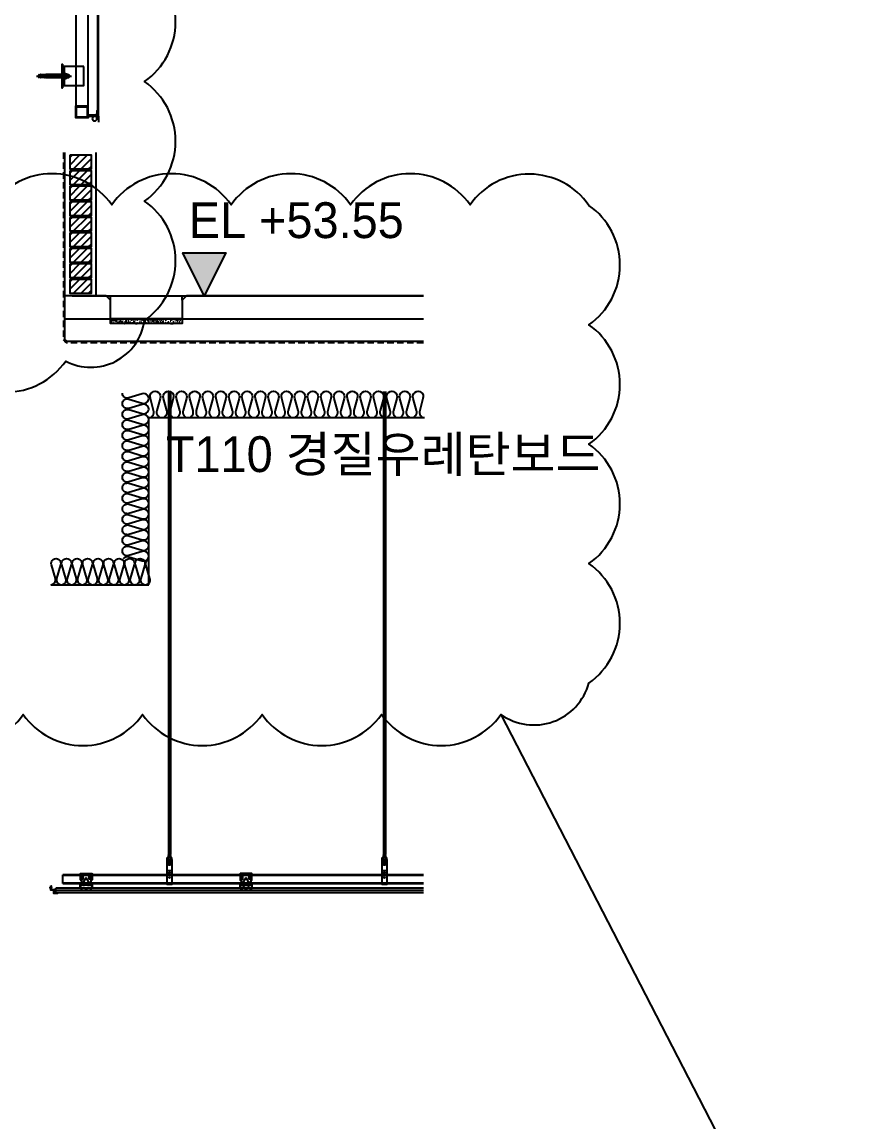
# Model space of a CAD drawing. Header units: millimetres. Extents: x -37526 to 92296, y -340 to 26760.
# Drawn here: x 19640 to 23106, y 13651 to 18257 of the extents above; entities that cross this region are included whole.
import ezdxf
from ezdxf.enums import TextEntityAlignment as Align

# ---------------------------------------------------------------- set-up
doc = ezdxf.new("R2010")
doc.units = ezdxf.units.MM
doc.header["$LTSCALE"] = 60
doc.linetypes.add('HID', pattern=[2.3, 1.5, -0.8])
for name, color, linetype, plot in [('#체크사항0208', 20, 'Continuous', False), ('NOPLOT', 191, 'Continuous', False), ('NOPLOT-DIM', 191, 'Continuous', False), ('NOPLOT-단열', 21, 'Continuous', False)]:
    doc.layers.add(name, color=color, linetype=linetype, plot=plot)
for name, color, linetype in [('A-ELE-8', 8, 'Continuous'), ('A-ETC-8', 8, 'Continuous'), ('A-ETC-9', 9, 'Continuous'), ('A-FIN', 6, 'Continuous'), ('A-FIN-8', 8, 'Continuous'), ('A-hat', 8, 'Continuous'), ('A-HAT-9', 9, 'Continuous'), ('A-HAT-WIREMESH', 9, 'g_mesh'), ('A-WALL', 3, 'Continuous'), ('A-WP', 1, 'HID'), ('A-무근', 4, 'Continuous'), ('FIN', 6, 'Continuous'), ('INSUL', 8, 'Continuous'), ('실링', 23, 'Continuous')]:
    doc.layers.add(name, color=color, linetype=linetype)
doc.styles.add('Gdim', font='Dotum.ttf')
doc.styles.add('Gtx', font='Dotum.ttf')
doc.linetypes.add('g_mesh', pattern='A,10,-0.8,["X",Gdim,S=0.6,R=0,X=-0.15,Y=-0.3],-0.8', length=11.6)

# ---------------------------------------------------------------- blocks, each defined once
blk = doc.blocks.new('A$Cae507117')
at = {"layer": 'A-ETC-8'}
for points in [[(-50, 0), (-50, -50), (0, -50), (0, 0)], [(-46.8, -3.2), (-46.8, -46.8), (-3.2, -46.8), (-3.2, -3.2)]]:
    blk.add_lwpolyline(points, close=True, dxfattribs=at)
blk = doc.blocks.new('너트 M12')
for p, q in [((-9, 0), (9, 0)), ((-9.5, -9), (-9.5, -0.5)), ((9, -9.5), (-9, -9.5)), ((0, -8.3), (0, -1.2)), ((9.5, -0.5), (9.5, -9))]:
    blk.add_line(p, q)
for centre, start, end in [((-9, -0.5), 90, 180), ((-9, -9), 180, 270), ((9, -0.5), 0, 90), ((9, -9), 270, 0)]:
    blk.add_arc(centre, 0.5, start, end)
at = {"extrusion": (0, 0, -1)}
for centre, major_axis, ratio, start_param, end_param in [((-4.8, -0.9), (-4.75, 0.31), 0.185359, -0.024388, 3.141593), ((4.8, -0.9), (4.75, 0.31), 0.185108, 3.141593, 6.30754), ((-4.8, -8.6), (4.75, 0.31), 0.187111, 0, 3.166211), ((4.8, -8.6), (-4.75, 0.31), 0.185991, 3.117121, 6.283185)]:
    blk.add_ellipse(centre, major_axis=major_axis, ratio=ratio, start_param=start_param, end_param=end_param, dxfattribs=at)
blk = doc.blocks.new('A$C17189e19')
at = {"layer": 'A-HAT-9'}
h = blk.add_hatch(dxfattribs=at)
h.set_pattern_fill('AR-SAND', color=256, scale=0.3)
h.set_pattern_definition([(37.5, (-113396.389, 321843.363), (-0.4800094, 14.6823971), [0, -11.5824, 0, -12.954, 0, -12.3825]), (7.5, (-113396.389, 321843.363), (13.4856985, 21.504753), [0, -6.2484, 0, -10.4394, 0, -4.0005]), (327.5, (-113405.761, 321843.363), (23.7297711, 0.04311554), [0, -3.81, 0, -13.716, 0, -17.907]), (317.5, (-113405.761, 321843.363), (22.9066936, 6.6878797), [0, -1.905, 0, -8.9916, 0, -10.287])])
h.paths.add_polyline_path([(0, -96), (300, -96), (300, -116), (0, -116)])
at = {"layer": 'A-FIN'}
for points in [[(-18, 0), (0, -18), (0, -116), (300, -116), (300, -18), (318, 0)], [(0, -96), (300, -96)]]:
    blk.add_lwpolyline(points, dxfattribs=at)
at = {"layer": 'NOPLOT'}
for p, q in [((0, -18), (0, 0)), ((300, -18), (300, 0))]:
    blk.add_line(p, q, dxfattribs=at)

msp = doc.modelspace()

# ---------------------------------------------------------------- hatches: boundary and pattern name
at = {"layer": 'A-hat', "lineweight": -3}
h = msp.add_hatch(dxfattribs=at)
h.set_pattern_fill('ANSI31', color=256, scale=7, style=0)
h.set_pattern_definition([(45, (-67438.366, 20020.123), (-15.715448, 15.715448), [])])
h.paths.add_polyline_path([(19930, 17698.5), (19840, 17698.5), (19840, 17641.5), (19930, 17641.5)])
h = msp.add_hatch(dxfattribs=at)
h.set_pattern_fill('ANSI31', color=256, scale=7, style=0)
h.set_pattern_definition([(45, (-67438.366, 19955.123), (-15.715448, 15.715448), [])])
h.paths.add_polyline_path([(19930, 17633.5), (19840, 17633.5), (19840, 17576.5), (19930, 17576.5)])
h = msp.add_hatch(dxfattribs=at)
h.set_pattern_fill('ANSI31', color=256, scale=7, style=0)
h.set_pattern_definition([(45, (-67438.366, 19890.123), (-15.715448, 15.715448), [])])
h.paths.add_polyline_path([(19930, 17568.5), (19840, 17568.5), (19840, 17511.5), (19930, 17511.5)])
h = msp.add_hatch(dxfattribs=at)
h.set_pattern_fill('ANSI31', color=256, scale=7, style=0)
h.set_pattern_definition([(45, (-67438.366, 19825.123), (-15.715448, 15.715448), [])])
h.paths.add_polyline_path([(19930, 17503.5), (19840, 17503.5), (19840, 17446.5), (19930, 17446.5)])
h = msp.add_hatch(dxfattribs=at)
h.set_pattern_fill('ANSI31', color=256, scale=7, style=0)
h.set_pattern_definition([(45, (-67438.366, 19760.123), (-15.715448, 15.715448), [])])
h.paths.add_polyline_path([(19930, 17438.5), (19840, 17438.5), (19840, 17381.5), (19930, 17381.5)])
h = msp.add_hatch(dxfattribs=at)
h.set_pattern_fill('ANSI31', color=256, scale=7, style=0)
h.set_pattern_definition([(45, (-67438.366, 19695.123), (-15.715448, 15.715448), [])])
h.paths.add_polyline_path([(19930, 17373.5), (19840, 17373.5), (19840, 17316.5), (19930, 17316.5)])
h = msp.add_hatch(dxfattribs=at)
h.set_pattern_fill('ANSI31', color=256, scale=7, style=0)
h.set_pattern_definition([(45, (-67438.366, 19630.123), (-15.715448, 15.715448), [])])
h.paths.add_polyline_path([(19930, 17308.5), (19840, 17308.5), (19840, 17251.5), (19930, 17251.5)])
h = msp.add_hatch(dxfattribs=at)
h.set_pattern_fill('ANSI31', color=256, scale=7, style=0)
h.set_pattern_definition([(45, (-67438.366, 19565.123), (-15.715448, 15.715448), [])])
h.paths.add_polyline_path([(19930, 17243.5), (19840, 17243.5), (19840, 17186.5), (19930, 17186.5)])
h = msp.add_hatch(dxfattribs=at)
h.set_pattern_fill('ANSI31', color=256, scale=7, style=0)
h.set_pattern_definition([(45, (-67438.366, 19500.123), (-15.715448, 15.715448), [])])
h.paths.add_polyline_path([(19930, 17178.5), (19840, 17178.5), (19840, 17121.5), (19930, 17121.5)])
at = {"layer": 'NOPLOT-DIM'}
msp.add_hatch(color=256, dxfattribs=at).paths.add_polyline_path([(20492.7, 17290), (20312.7, 17290), (20402.7, 17110)])

# ---------------------------------------------------------------- linework, layer by layer
at = {"layer": '#체크사항0208'}
for points in [[(16322.5, 16836.8, 0.520567), (16822.5, 16836.8, 0.520567), (17322.5, 16836.8, 0.520567), (17822.5, 16836.8, 0.520567), (18322.5, 16836.8, 0.520567), (18822.5, 16836.8, 0.520567), (19322.5, 16836.8, 0.520567), (19822.5, 16836.8, 0.520567), (20152.5, 17006.9, 0.520567), (20152.5, 17506.9, 0.520567), (20152.5, 18006.9, 0.520567), (20152.5, 18506.9, 0.520567), (19815.3, 18669.7, 0.520567), (19315.3, 18669.7, 0.520567), (18815.3, 18669.7, 0.520567), (18315.3, 18669.7, 0.520567), (17815.3, 18669.7, 0.520567), (17315.3, 18669.7, 0.520567), (16815.3, 18669.7, 0.520567), (16322.5, 18662.4, 0.520567), (16322.5, 18162.4, 0.520567), (16322.5, 17662.4, 0.520567), (16322.5, 17162.4, 0.520567)], [(19144.6, 15357, 0.520567), (19644.6, 15357, 0.520567), (20144.6, 15357, 0.520567), (20644.6, 15357, 0.520567), (21144.6, 15357, 0.520567), (21644.6, 15357, 0.520567), (22012.9, 15488.7, 0.520567), (22012.9, 15988.7, 0.520567), (22012.9, 16488.7, 0.520567), (22012.9, 16988.7, 0.520567), (22012.9, 17488.7, 0.520567), (21515.2, 17491.1, 0.520567), (21015.2, 17491.1, 0.520567), (20515.2, 17491.1, 0.520567), (20015.2, 17491.1, 0.520567), (19515.2, 17491.1, 0.520567), (19144.6, 17361.7, 0.520567), (19144.6, 16861.7, 0.520567), (19144.6, 16361.7, 0.520567), (19144.6, 15861.7, 0.520567)]]:
    msp.add_lwpolyline(points, format="xyb", close=True, dxfattribs=at)
msp.add_lwpolyline([(21644.6, 15357), (22652.6, 13402.1), (23537.3, 13402.1)], dxfattribs=at)
at = {"color": 1}
for p, q in [((19755.3, 14631.6, 0), (19762, 14632.9, 0)), ((19755.3, 14631.6, 0), (19762, 14632.9, 0)), ((19755.3, 14631.6, 0), (19762, 14630.3, 0)), ((19755.3, 14631.6, 0), (19762, 14630.3, 0)), ((19762, 14633.5, 0), (19762, 14629.7, 0)), ((19762, 14633.5, 0), (19762, 14629.7, 0))]:
    msp.add_line(p, q, dxfattribs=at)
at = {"color": 1, "const_width": 0.1, "elevation": 0}
for points in [[(19753.2, 14631.6), (19754.2, 14631.6)], [(19753.2, 14631.6), (19754.2, 14631.6)], [(19755.3, 14631.6), (19765.3, 14631.6)], [(19755.3, 14631.6), (19765.3, 14631.6)], [(19766.4, 14631.6), (19767.3, 14631.6)], [(19766.4, 14631.6), (19767.3, 14631.6)]]:
    msp.add_lwpolyline(points, dxfattribs=at)
at = {"color": 1}
for centre, radius, start, end in [((19762, 14631.6, 0), 1.87, 11.7931, 90), ((19762, 14631.6, 0), 1.87, 11.7931, 90), ((19762, 14631.6, 0), 1.87, 270, 348.2069), ((19762, 14631.6, 0), 1.87, 270, 348.2069), ((19763.9, 14631.6, 0), 0.384, 95.8966, 264.1034), ((19763.9, 14631.6, 0), 0.384, 95.8966, 264.1034)]:
    msp.add_arc(centre, radius, start, end, dxfattribs=at)
at = {"layer": 'A-ELE-8'}
msp.add_line((21320, 14619.5), (19781.1, 14619.5, 0), dxfattribs=at)
at = {"layer": 'A-ETC-8'}
for p, q in [((19865, 18973.9, 0), (19865, 17855, 0)), ((19915, 18973.9, 0), (19915, 17855, 0)), ((19700, 18030, 0), (19847.5, 18030, 0)), ((19710, 18025.5, 0), (19710, 18034.5, 0)), ((19711.5, 18036, 0), (19712, 18036, 0)), ((19712, 18024, 0), (19711.5, 18024, 0)), ((19712, 18036, 0), (19723, 18034.5, 0)), ((19723, 18025.5, 0), (19712, 18024, 0)), ((19717.4, 18033.5, 0), (19717.4, 18035.3, 0)), ((19717.4, 18024.8, 0), (19717.4, 18026.5, 0)), ((19717.9, 18032.7, 0), (19719.7, 18031.5, 0)), ((19717.9, 18027.3, 0), (19719.7, 18028.5, 0)), ((19718.4, 18036.3, 0), (19733.4, 18036.3, 0)), ((19733.4, 18023.8, 0), (19718.4, 18023.8, 0)), ((19727.9, 18031, 0), (19721.3, 18031, 0)), ((19727.9, 18029, 0), (19721.3, 18029, 0)), ((19723, 18034.5, 0), (19737, 18034.5, 0)), ((19723, 18025.5, 0), (19737, 18025.5, 0)), ((19728.4, 18032, 0), (19728.4, 18031.5, 0)), ((19728.4, 18028.5, 0), (19728.4, 18028, 0)), ((19732.4, 18032, 0), (19732.4, 18028, 0)), ((19733.4, 18036.3, 0), (19736.4, 18036.3, 0)), ((19733.4, 18023.8, 0), (19736.4, 18023.8, 0)), ((19736.4, 18023.8, 0), (19736.4, 18036.3, 0)), ((19737, 18036, 0), (19737, 18024, 0)), ((19737, 18036, 0), (19740, 18036, 0)), ((19740, 18024, 0), (19737, 18024, 0)), ((19740, 18036, 0), (19740, 18024, 0)), ((19816, 18036, 0), (19740, 18036, 0)), ((19740, 18024, 0), (19816, 18024, 0)), ((19827.3, 18034.5, 0), (19837.5, 18034.5, 0)), ((19827.5, 18036, 0), (19836, 18036, 0)), ((19827.5, 18025.5, 0), (19837.5, 18025.5, 0)), ((19827.5, 18024, 0), (19836, 18024, 0)), ((19836, 18036, 0), (19836, 18024, 0)), ((19837.5, 18034.5, 0), (19836, 18036, 0)), ((19837.5, 18025.5, 0), (19836, 18024, 0)), ((19837.5, 18034.5, 0), (19837.5, 18025.5, 0))]:
    msp.add_line(p, q, dxfattribs=at)
at = {"layer": 'A-ETC-8', "elevation": 0}
for points in [[(19810, 17982.5), (19810, 18077.5, 0.414214), (19809, 18078.5), (19806.5, 18078.5), (19806.5, 17981.5), (19809, 17981.5, 0.414214)], [(19952, 17866), (19917, 17866), (19917, 17855), (19915, 17855), (19915, 17868), (19950.3, 17868, -0.226541), (19954, 17871.7), (19954, 17886.4), (19956, 17886.4), (19956, 17870, 0.414214)]]:
    msp.add_lwpolyline(points, format="xyb", close=True, dxfattribs=at)
for points in [[(19898.5, 18070), (19810, 18070), (19810, 17990), (19898.5, 17990)], [(19810, 18070), (19816, 18070), (19816, 17990), (19810, 17990)], [(19816, 18015), (19816, 18045), (19818, 18045), (19818, 18015)]]:
    msp.add_lwpolyline(points, close=True, dxfattribs=at)
at = {"layer": 'A-ETC-8'}
for centre, radius, start, end in [((19711.5, 18034.5, 0), 1.5, 90, 180), ((19711.5, 18025.5, 0), 1.5, 180, 270), ((19718.4, 18035.3, 0), 1, 90, 180), ((19718.4, 18033.5, 0), 1, 180, 236.3099), ((19718.4, 18026.5, 0), 1, 123.6901, 180), ((19718.4, 18024.8, 0), 1, 180, 270), ((19721.3, 18034, 0), 3, 236.3099, 270), ((19721.3, 18026, 0), 3, 90, 123.6901), ((19727.9, 18031.5, 0), 0.5, 270, 0), ((19727.9, 18028.5, 0), 0.5, 0, 90), ((19730.4, 18032, 0), 2, 90, 180), ((19730.4, 18028, 0), 2, 180, 270), ((19730.4, 18032, 0), 2, 0, 90), ((19730.4, 18028, 0), 2, 270, 0), ((20052.6, 17849.7, 0), 93.4, 172.4646, 187.5354)]:
    msp.add_arc(centre, radius, start, end, dxfattribs=at)
at = {"layer": 'A-ETC-8', "extrusion": (0, 0, -1)}
msp.add_ellipse((19943.5, 17852, 0), major_axis=(-10, 0), ratio=0.999542, dxfattribs=at)
at = {"layer": 'A-ETC-9'}
for p, q in [((20252.3, 16710, 0), (20252.3, 14768.7, 0)), ((20261.3, 16710, 0), (20261.3, 14770.5, 0)), ((21152.3, 16710, 0), (21152.3, 14768.7, 0)), ((21161.3, 16710, 0), (21161.3, 14770.5, 0)), ((20246.8, 14751.3, 0), (20246.8, 14757.5, 0)), ((20246.8, 14741.3, 0), (20246.8, 14747.5, 0)), ((20264.3, 14758.4, 0), (20249.3, 14758.4, 0)), ((20249.3, 14740.4, 0), (20251.8, 14740.4, 0)), ((20251.5, 14767.5, 0), (20262.5, 14769.7, 0)), ((20251.5, 14767.5, 0), (20252.3, 14768.7, 0)), ((20251.5, 14765.5, 0), (20262.5, 14767.7, 0)), ((20251.5, 14767.5, 0), (20252.3, 14766.7, 0)), ((20251.5, 14765.5, 0), (20252.3, 14766.7, 0)), ((20251.5, 14763.5, 0), (20262.5, 14765.6, 0)), ((20251.5, 14765.5, 0), (20252.3, 14764.6, 0)), ((20251.5, 14763.5, 0), (20252.3, 14764.6, 0)), ((20251.5, 14761.4, 0), (20262.5, 14763.6, 0)), ((20251.5, 14763.5, 0), (20252.3, 14762.6, 0)), ((20251.5, 14761.4, 0), (20252.3, 14762.6, 0)), ((20251.5, 14759.4, 0), (20262.5, 14761.6, 0)), ((20251.5, 14761.4, 0), (20252.3, 14760.5, 0)), ((20251.5, 14759.4, 0), (20252.3, 14760.5, 0)), ((20251.5, 14759.4, 0), (20252.3, 14758.5, 0)), ((20251.5, 14739, 0), (20258.5, 14740.4, 0)), ((20251.5, 14739, 0), (20252.3, 14740.2, 0)), ((20251.5, 14736.9, 0), (20262.5, 14739.1, 0)), ((20251.8, 14751.2, 0), (20251.8, 14757.5, 0)), ((20251.8, 14741.2, 0), (20251.8, 14747.5, 0)), ((20251.8, 14740.4, 0), (20261.8, 14740.4, 0)), ((20252.1, 14740.4, 0), (20252.3, 14740.2, 0)), ((20252.3, 14768.7, 0), (20261.3, 14770.5, 0)), ((20252.3, 14768.7, 0), (20261.3, 14770.5, 0)), ((20252.3, 14766.7, 0), (20261.3, 14768.5, 0)), ((20252.3, 14766.7, 0), (20261.3, 14768.5, 0)), ((20252.3, 14764.6, 0), (20261.3, 14766.4, 0)), ((20252.3, 14764.6, 0), (20261.3, 14766.4, 0)), ((20252.3, 14762.6, 0), (20261.3, 14764.4, 0)), ((20252.3, 14762.6, 0), (20261.3, 14764.4, 0)), ((20252.3, 14760.5, 0), (20261.3, 14762.3, 0)), ((20252.3, 14760.5, 0), (20261.3, 14762.3, 0)), ((20252.3, 14758.5, 0), (20261.3, 14760.3, 0)), ((20252.3, 14758.5, 0), (20261.3, 14760.3, 0)), ((20252.3, 14740.2, 0), (20253.4, 14740.4, 0)), ((20252.3, 14740.2, 0), (20253.4, 14740.4, 0)), ((20252.3, 14738.1, 0), (20261.3, 14739.9, 0)), ((20252.3, 14738.1, 0), (20261.3, 14739.9, 0)), ((20256.7, 14758.4, 0), (20262.5, 14759.5, 0)), ((20261.3, 14770.5, 0), (20262.5, 14769.7, 0)), ((20261.3, 14768.5, 0), (20262.5, 14769.7, 0)), ((20261.3, 14768.5, 0), (20262.5, 14767.7, 0)), ((20261.3, 14766.4, 0), (20262.5, 14767.7, 0)), ((20261.3, 14766.4, 0), (20262.5, 14765.6, 0)), ((20261.3, 14764.4, 0), (20262.5, 14765.6, 0)), ((20261.3, 14764.4, 0), (20262.5, 14763.6, 0)), ((20261.3, 14762.3, 0), (20262.5, 14763.6, 0)), ((20261.3, 14762.3, 0), (20262.5, 14761.6, 0)), ((20261.3, 14760.3, 0), (20262.5, 14761.6, 0)), ((20261.3, 14760.3, 0), (20262.5, 14759.5, 0)), ((20261.3, 14739.9, 0), (20261.7, 14740.4, 0)), ((20261.3, 14739.9, 0), (20262.5, 14739.1, 0)), ((20261.3, 14737.9, 0), (20262.5, 14739.1, 0)), ((20261.4, 14758.4, 0), (20262.5, 14759.5, 0)), ((20261.8, 14751.2, 0), (20261.8, 14757.5, 0)), ((20261.8, 14741.2, 0), (20261.8, 14747.5, 0)), ((20261.8, 14740.4, 0), (20264.3, 14740.4, 0)), ((20266.8, 14751.3, 0), (20266.8, 14757.5, 0)), ((20266.8, 14741.3, 0), (20266.8, 14747.5, 0)), ((21146.8, 14751.3, 0), (21146.8, 14757.5, 0)), ((21146.8, 14741.3, 0), (21146.8, 14747.5, 0)), ((21164.3, 14758.4, 0), (21149.3, 14758.4, 0)), ((21149.3, 14740.4, 0), (21151.8, 14740.4, 0)), ((21151.5, 14767.5, 0), (21162.5, 14769.7, 0)), ((21151.5, 14767.5, 0), (21152.3, 14768.7, 0)), ((21151.5, 14765.5, 0), (21162.5, 14767.7, 0)), ((21151.5, 14767.5, 0), (21152.3, 14766.7, 0)), ((21151.5, 14765.5, 0), (21152.3, 14766.7, 0)), ((21151.5, 14763.5, 0), (21162.5, 14765.6, 0)), ((21151.5, 14765.5, 0), (21152.3, 14764.6, 0)), ((21151.5, 14763.5, 0), (21152.3, 14764.6, 0)), ((21151.5, 14761.4, 0), (21162.5, 14763.6, 0)), ((21151.5, 14763.5, 0), (21152.3, 14762.6, 0)), ((21151.5, 14761.4, 0), (21152.3, 14762.6, 0)), ((21151.5, 14759.4, 0), (21162.5, 14761.6, 0)), ((21151.5, 14761.4, 0), (21152.3, 14760.5, 0)), ((21151.5, 14759.4, 0), (21152.3, 14760.5, 0)), ((21151.5, 14759.4, 0), (21152.3, 14758.5, 0)), ((21151.5, 14739, 0), (21158.5, 14740.4, 0)), ((21151.5, 14739, 0), (21152.3, 14740.2, 0)), ((21151.5, 14736.9, 0), (21162.5, 14739.1, 0)), ((21151.8, 14751.2, 0), (21151.8, 14757.5, 0)), ((21151.8, 14741.2, 0), (21151.8, 14747.5, 0)), ((21151.8, 14740.4, 0), (21161.8, 14740.4, 0)), ((21152.1, 14740.4, 0), (21152.3, 14740.2, 0)), ((21152.3, 14768.7, 0), (21161.3, 14770.5, 0)), ((21152.3, 14768.7, 0), (21161.3, 14770.5, 0)), ((21152.3, 14766.7, 0), (21161.3, 14768.5, 0)), ((21152.3, 14766.7, 0), (21161.3, 14768.5, 0)), ((21152.3, 14764.6, 0), (21161.3, 14766.4, 0)), ((21152.3, 14764.6, 0), (21161.3, 14766.4, 0)), ((21152.3, 14762.6, 0), (21161.3, 14764.4, 0)), ((21152.3, 14762.6, 0), (21161.3, 14764.4, 0)), ((21152.3, 14760.5, 0), (21161.3, 14762.3, 0)), ((21152.3, 14760.5, 0), (21161.3, 14762.3, 0)), ((21152.3, 14758.5, 0), (21161.3, 14760.3, 0)), ((21152.3, 14758.5, 0), (21161.3, 14760.3, 0)), ((21152.3, 14740.2, 0), (21153.4, 14740.4, 0)), ((21152.3, 14740.2, 0), (21153.4, 14740.4, 0)), ((21152.3, 14738.1, 0), (21161.3, 14739.9, 0)), ((21152.3, 14738.1, 0), (21161.3, 14739.9, 0)), ((21156.7, 14758.4, 0), (21162.5, 14759.5, 0)), ((21161.3, 14770.5, 0), (21162.5, 14769.7, 0)), ((21161.3, 14768.5, 0), (21162.5, 14769.7, 0)), ((21161.3, 14768.5, 0), (21162.5, 14767.7, 0)), ((21161.3, 14766.4, 0), (21162.5, 14767.7, 0)), ((21161.3, 14766.4, 0), (21162.5, 14765.6, 0)), ((21161.3, 14764.4, 0), (21162.5, 14765.6, 0)), ((21161.3, 14764.4, 0), (21162.5, 14763.6, 0)), ((21161.3, 14762.3, 0), (21162.5, 14763.6, 0)), ((21161.3, 14762.3, 0), (21162.5, 14761.6, 0)), ((21161.3, 14760.3, 0), (21162.5, 14761.6, 0)), ((21161.3, 14760.3, 0), (21162.5, 14759.5, 0)), ((21161.3, 14739.9, 0), (21161.7, 14740.4, 0)), ((21161.3, 14739.9, 0), (21162.5, 14739.1, 0)), ((21161.3, 14737.9, 0), (21162.5, 14739.1, 0)), ((21161.4, 14758.4, 0), (21162.5, 14759.5, 0)), ((21161.8, 14751.2, 0), (21161.8, 14757.5, 0)), ((21161.8, 14741.2, 0), (21161.8, 14747.5, 0)), ((21161.8, 14740.4, 0), (21164.3, 14740.4, 0)), ((21166.8, 14751.3, 0), (21166.8, 14757.5, 0)), ((21166.8, 14741.3, 0), (21166.8, 14747.5, 0)), ((20251.5, 14739, 0), (20252.3, 14738.1, 0)), ((20251.5, 14736.9, 0), (20252.3, 14738.1, 0)), ((20251.5, 14734.9, 0), (20262.5, 14737.1, 0)), ((20251.5, 14736.9, 0), (20252.3, 14736.1, 0)), ((20251.5, 14734.9, 0), (20252.3, 14736.1, 0)), ((20251.5, 14732.9, 0), (20262.5, 14735, 0)), ((20251.5, 14734.9, 0), (20252.3, 14734, 0)), ((20251.5, 14732.9, 0), (20252.3, 14734, 0)), ((20251.5, 14730.8, 0), (20262.5, 14733, 0)), ((20251.5, 14732.9, 0), (20252.3, 14732, 0)), ((20251.5, 14730.8, 0), (20252.3, 14732, 0)), ((20251.5, 14728.8, 0), (20262.5, 14731, 0)), ((20251.5, 14730.8, 0), (20252.3, 14730, 0)), ((20251.5, 14728.8, 0), (20252.3, 14730, 0)), ((20251.5, 14728.8, 0), (20252.3, 14727.9, 0)), ((20252.3, 14736.1, 0), (20261.3, 14737.9, 0)), ((20252.3, 14736.1, 0), (20261.3, 14737.9, 0)), ((20252.3, 14734, 0), (20261.3, 14735.8, 0)), ((20252.3, 14734, 0), (20261.3, 14735.8, 0)), ((20252.3, 14732, 0), (20261.3, 14733.8, 0)), ((20252.3, 14732, 0), (20261.3, 14733.8, 0)), ((20252.3, 14730, 0), (20261.3, 14731.8, 0)), ((20252.3, 14730, 0), (20261.3, 14731.8, 0)), ((20252.3, 14727.9, 0), (20261.3, 14729.7, 0)), ((20252.3, 14727.9, 0), (20261.3, 14729.7, 0)), ((20252.3, 14727.9, 0), (20261.3, 14727.9, 0)), ((20261.3, 14737.9, 0), (20262.5, 14737.1, 0)), ((20261.3, 14735.8, 0), (20262.5, 14737.1, 0)), ((20261.3, 14735.8, 0), (20262.5, 14735, 0)), ((20261.3, 14733.8, 0), (20262.5, 14735, 0)), ((20261.3, 14733.8, 0), (20262.5, 14733, 0)), ((20261.3, 14731.8, 0), (20262.5, 14733, 0)), ((20261.3, 14731.8, 0), (20262.5, 14731, 0)), ((20261.3, 14729.7, 0), (20262.5, 14731, 0)), ((20261.3, 14729.7, 0), (20261.3, 14727.9, 0)), ((21151.5, 14739, 0), (21152.3, 14738.1, 0)), ((21151.5, 14736.9, 0), (21152.3, 14738.1, 0)), ((21151.5, 14734.9, 0), (21162.5, 14737.1, 0)), ((21151.5, 14736.9, 0), (21152.3, 14736.1, 0)), ((21151.5, 14734.9, 0), (21152.3, 14736.1, 0)), ((21151.5, 14732.9, 0), (21162.5, 14735, 0)), ((21151.5, 14734.9, 0), (21152.3, 14734, 0)), ((21151.5, 14732.9, 0), (21152.3, 14734, 0)), ((21151.5, 14730.8, 0), (21162.5, 14733, 0)), ((21151.5, 14732.9, 0), (21152.3, 14732, 0)), ((21151.5, 14730.8, 0), (21152.3, 14732, 0)), ((21151.5, 14728.8, 0), (21162.5, 14731, 0)), ((21151.5, 14730.8, 0), (21152.3, 14730, 0)), ((21151.5, 14728.8, 0), (21152.3, 14730, 0)), ((21151.5, 14728.8, 0), (21152.3, 14727.9, 0)), ((21152.3, 14736.1, 0), (21161.3, 14737.9, 0)), ((21152.3, 14736.1, 0), (21161.3, 14737.9, 0)), ((21152.3, 14734, 0), (21161.3, 14735.8, 0)), ((21152.3, 14734, 0), (21161.3, 14735.8, 0)), ((21152.3, 14732, 0), (21161.3, 14733.8, 0)), ((21152.3, 14732, 0), (21161.3, 14733.8, 0)), ((21152.3, 14730, 0), (21161.3, 14731.8, 0)), ((21152.3, 14730, 0), (21161.3, 14731.8, 0)), ((21152.3, 14727.9, 0), (21161.3, 14729.7, 0)), ((21152.3, 14727.9, 0), (21161.3, 14729.7, 0)), ((21152.3, 14727.9, 0), (21161.3, 14727.9, 0)), ((21161.3, 14737.9, 0), (21162.5, 14737.1, 0)), ((21161.3, 14735.8, 0), (21162.5, 14737.1, 0)), ((21161.3, 14735.8, 0), (21162.5, 14735, 0)), ((21161.3, 14733.8, 0), (21162.5, 14735, 0)), ((21161.3, 14733.8, 0), (21162.5, 14733, 0)), ((21161.3, 14731.8, 0), (21162.5, 14733, 0)), ((21161.3, 14731.8, 0), (21162.5, 14731, 0)), ((21161.3, 14729.7, 0), (21162.5, 14731, 0)), ((21161.3, 14729.7, 0), (21161.3, 14727.9, 0)), ((21320, 14685, 0), (19811.1, 14685, 0)), ((19811.1, 14649, 0), (19811.1, 14685, 0)), ((21320, 14683, 0), (19811.1, 14683, 0)), ((21320, 14651, 0), (19811.1, 14651, 0)), ((19811.1, 14649, 0), (21320, 14649, 0)), ((19888.4, 14685, 0), (19888.4, 14651, 0)), ((19928.4, 14685, 0), (19888.4, 14685, 0)), ((19888.4, 14651, 0), (19892.4, 14649, 0)), ((19892.4, 14644.5, 0), (19908.4, 14674.3, 0)), ((19892.4, 14649, 0), (19924.4, 14649, 0)), ((19924.4, 14644.5, 0), (19908.4, 14674.3, 0)), ((19928.4, 14651, 0), (19924.4, 14649, 0)), ((19928.4, 14685, 0), (19928.4, 14651, 0)), ((20557.8, 14685, 0), (20557.8, 14651, 0)), ((20557.8, 14685, 0), (20597.8, 14685, 0)), ((20557.8, 14651, 0), (20561.8, 14649, 0)), ((20561.8, 14644.5, 0), (20577.8, 14674.3, 0)), ((20593.8, 14649, 0), (20561.8, 14649, 0)), ((20593.7, 14644.5, 0), (20577.8, 14674.3, 0)), ((20597.8, 14651, 0), (20593.8, 14649, 0)), ((20597.8, 14685, 0), (20597.8, 14651, 0)), ((19924.4, 14644.5, 0), (19892.4, 14644.5, 0)), ((20561.8, 14644.5, 0), (20593.7, 14644.5, 0))]:
    msp.add_line(p, q, dxfattribs=at)
at = {"layer": 'A-ETC-9', "elevation": 0}
for points in [[(20246.8, 14750.4), (20266.8, 14750.4), (20266.8, 14645.4), (20246.8, 14645.4), (20246.8, 14750.4)], [(20246.8, 14748.4), (20266.8, 14748.4)], [(21146.8, 14750.4), (21166.8, 14750.4), (21166.8, 14645.4), (21146.8, 14645.4), (21146.8, 14750.4)], [(21146.8, 14748.4), (21166.8, 14748.4)], [(20246.8, 14703.5), (20266.8, 14703.5)], [(21146.8, 14703.5), (21166.8, 14703.5)]]:
    msp.add_lwpolyline(points, dxfattribs=at)
for points in [[(19895, 14631.8), (19901.1, 14631.8, -0.275955), (19902, 14631.2), (19902.5, 14630.4, 0.275955), (19903.3, 14629.8), (19913.4, 14629.8, 0.275955), (19914.3, 14630.4), (19914.8, 14631.2, -0.275955), (19915.7, 14631.8), (19921.8, 14631.8, -0.275955), (19922.7, 14631.2), (19923.2, 14630.4, 0.275955), (19924, 14629.8), (19931.6, 14629.8, 0.414214), (19932.6, 14630.8), (19932.6, 14646.3, 0.414214), (19931.7, 14647.2), (19928.4, 14647.2, 0.414214), (19927.6, 14646.3), (19927.6, 14644.7), (19926.7, 14644.7), (19926.7, 14646.3, -0.414214), (19928.4, 14648), (19931.7, 14648, -0.414214), (19933.4, 14646.3), (19933.4, 14630, -0.414214), (19932.4, 14629), (19923.5, 14629, -0.275955), (19922.7, 14629.5), (19922.2, 14630.4, 0.275955), (19921.3, 14630.9), (19916.2, 14630.9, 0.275955), (19915.3, 14630.4), (19914.8, 14629.5, -0.275955), (19913.9, 14629), (19902.8, 14629, -0.275955), (19902, 14629.5), (19901.5, 14630.4, 0.275955), (19900.6, 14630.9), (19895.5, 14630.9, 0.275955), (19894.6, 14630.4), (19894.1, 14629.5, -0.275955), (19893.2, 14629), (19884.4, 14629, -0.414214), (19883.4, 14630), (19883.4, 14646.3, -0.414214), (19885.1, 14648), (19888.4, 14648, -0.414214), (19890.1, 14646.3), (19890.1, 14644.7), (19889.2, 14644.7), (19889.2, 14646.3, 0.414214), (19888.4, 14647.2), (19885.1, 14647.2, 0.414214), (19884.2, 14646.3), (19884.2, 14630.8, 0.414214), (19885.2, 14629.8), (19892.7, 14629.8, 0.275955), (19893.6, 14630.4), (19894.1, 14631.2, -0.275955)], [(19926, 14655.9), (19926, 14644.5), (19931.6, 14644.5), (19931.6, 14642.5), (19885.2, 14642.5), (19885.2, 14644.5), (19890.8, 14644.5), (19890.8, 14655.9), (19883.9, 14664.7), (19883.9, 14689.8, -0.414214), (19885.6, 14691.5), (19931.2, 14691.5, -0.414214), (19932.9, 14689.8), (19932.9, 14664.7)], [(19890.5, 14682), (19890.5, 14667.9, 0.414214), (19891.5, 14666.9), (19894.2, 14666.9, 0.414214), (19895.2, 14667.9), (19895.2, 14682, 0.414214), (19894.2, 14683), (19891.5, 14683, 0.414214)], [(19926.3, 14682), (19926.3, 14667.9, -0.414214), (19925.3, 14666.9), (19922.5, 14666.9, -0.414214), (19921.5, 14667.9), (19921.5, 14682, -0.414214), (19922.5, 14683), (19925.3, 14683, -0.414214)], [(20591.2, 14631.8), (20585, 14631.8, 0.275955), (20584.2, 14631.2), (20583.7, 14630.4, -0.275955), (20582.8, 14629.8), (20572.7, 14629.8, -0.275955), (20571.8, 14630.4), (20571.3, 14631.2, 0.275955), (20570.5, 14631.8), (20564.3, 14631.8, 0.275955), (20563.5, 14631.2), (20563, 14630.4, -0.275955), (20562.1, 14629.8), (20554.6, 14629.8, -0.414214), (20553.6, 14630.8), (20553.6, 14646.3, -0.414214), (20554.4, 14647.2), (20557.8, 14647.2, -0.414214), (20558.6, 14646.3), (20558.6, 14644.7), (20559.4, 14644.7), (20559.4, 14646.3, 0.414214), (20557.8, 14648), (20554.4, 14648, 0.414214), (20552.8, 14646.3), (20552.8, 14630, 0.414214), (20553.8, 14629), (20562.6, 14629, 0.275955), (20563.5, 14629.5), (20564, 14630.4, -0.275955), (20564.8, 14630.9), (20570, 14630.9, -0.275955), (20570.8, 14630.4), (20571.3, 14629.5, 0.275955), (20572.2, 14629), (20583.3, 14629, 0.275955), (20584.2, 14629.5), (20584.7, 14630.4, -0.275955), (20585.5, 14630.9), (20590.7, 14630.9, -0.275955), (20591.6, 14630.4), (20592, 14629.5, 0.275955), (20592.9, 14629), (20601.8, 14629, 0.414214), (20602.8, 14630), (20602.8, 14646.3, 0.414214), (20601.1, 14648), (20597.8, 14648, 0.414214), (20596.1, 14646.3), (20596.1, 14644.7), (20596.9, 14644.7), (20596.9, 14646.3, -0.414214), (20597.8, 14647.2), (20601.1, 14647.2, -0.414214), (20601.9, 14646.3), (20601.9, 14630.8, -0.414214), (20600.9, 14629.8), (20593.4, 14629.8, -0.275955), (20592.5, 14630.4), (20592, 14631.2, 0.275955)], [(20560.2, 14655.9), (20560.2, 14644.5), (20554.5, 14644.5), (20554.5, 14642.5), (20601, 14642.5), (20601, 14644.5), (20595.3, 14644.5), (20595.3, 14655.9), (20602.3, 14664.7), (20602.3, 14689.8, 0.414214), (20600.6, 14691.5), (20554.9, 14691.5, 0.414214), (20553.3, 14689.8), (20553.3, 14664.7)], [(20559.9, 14682), (20559.9, 14667.9, 0.414214), (20560.9, 14666.9), (20563.6, 14666.9, 0.414214), (20564.6, 14667.9), (20564.6, 14682, 0.414214), (20563.6, 14683), (20560.9, 14683, 0.414214)], [(20595.6, 14682), (20595.6, 14667.9, -0.414214), (20594.6, 14666.9), (20591.9, 14666.9, -0.414214), (20590.9, 14667.9), (20590.9, 14682, -0.414214), (20591.9, 14683), (20594.6, 14683, -0.414214)]]:
    msp.add_lwpolyline(points, format="xyb", close=True, dxfattribs=at)
at = {"layer": 'A-ETC-9'}
for centre in [(20256.8, 14692.9, 0), (21156.8, 14692.9, 0), (20256.8, 14674.6, 0), (21156.8, 14674.6, 0)]:
    msp.add_circle(centre, 2.5, dxfattribs=at)
for centre, radius, start, end in [((20249.3, 14754.3, 0), 4.07, 52.1211, 127.8789), ((20249.3, 14754.4, 0), 4, 231.3178, 308.6822), ((20249.3, 14744.3, 0), 4.07, 52.1211, 127.8789), ((20249.3, 14744.4, 0), 4, 231.3178, 308.6822), ((20256.8, 14743.4, 0), 15, 70.5288, 109.4712), ((20256.8, 14765.4, 0), 15, 250.5288, 289.4712), ((20256.8, 14733.4, 0), 15, 70.5288, 109.4712), ((20256.8, 14755.4, 0), 15, 250.5288, 289.4712), ((20264.3, 14754.3, 0), 4.07, 52.1211, 127.8789), ((20264.3, 14754.4, 0), 4, 231.3178, 308.6822), ((20264.3, 14744.3, 0), 4.07, 52.1211, 127.8789), ((20264.3, 14744.4, 0), 4, 231.3178, 308.6822), ((21149.3, 14754.3, 0), 4.07, 52.1211, 127.8789), ((21149.3, 14754.4, 0), 4, 231.3178, 308.6822), ((21149.3, 14744.3, 0), 4.07, 52.1211, 127.8789), ((21149.3, 14744.4, 0), 4, 231.3178, 308.6822), ((21156.8, 14743.4, 0), 15, 70.5288, 109.4712), ((21156.8, 14765.4, 0), 15, 250.5288, 289.4712), ((21156.8, 14733.4, 0), 15, 70.5288, 109.4712), ((21156.8, 14755.4, 0), 15, 250.5288, 289.4712), ((21164.3, 14754.3, 0), 4.07, 52.1211, 127.8789), ((21164.3, 14754.4, 0), 4, 231.3178, 308.6822), ((21164.3, 14744.3, 0), 4.07, 52.1211, 127.8789), ((21164.3, 14744.4, 0), 4, 231.3178, 308.6822)]:
    msp.add_arc(centre, radius, start, end, dxfattribs=at)
at = {"layer": 'A-FIN'}
for p, q in [((19950, 17110, 0), (19950, 17710, 0)), ((19992, 17110, 0), (19818, 17110, 0)), ((21320, 17110, 0), (20328, 17110, 0))]:
    msp.add_line(p, q, dxfattribs=at)
at = {"layer": 'A-FIN', "elevation": 0}
msp.add_lwpolyline([(19919, 17866), (19919, 17862), (19960, 17862), (19960, 18995), (19919, 18995), (19919, 18991), (19956, 18991), (19956, 17866), (19919, 17866)], close=True, dxfattribs=at)
at = {"layer": 'A-FIN-8'}
for p, q in [((19818, 17710, 0), (19818, 16928.2, 0)), ((19828.2, 16918, 0), (19818, 16928.2, 0)), ((21320, 16918, 0), (19828.2, 16918, 0))]:
    msp.add_line(p, q, dxfattribs=at)
at = {"layer": 'A-HAT-WIREMESH', "ltscale": 0.6}
msp.add_line((19818, 17014, 0), (21320, 17014, 0), dxfattribs=at)
at = {"layer": 'A-WALL', "elevation": 0}
for points in [[(19840, 17698.5), (19840, 17641.5), (19930, 17641.5), (19930, 17698.5)], [(19840, 17633.5), (19840, 17576.5), (19930, 17576.5), (19930, 17633.5)], [(19840, 17568.5), (19840, 17511.5), (19930, 17511.5), (19930, 17568.5)], [(19840, 17503.5), (19840, 17446.5), (19930, 17446.5), (19930, 17503.5)], [(19840, 17438.5), (19840, 17381.5), (19930, 17381.5), (19930, 17438.5)], [(19840, 17373.5), (19840, 17316.5), (19930, 17316.5), (19930, 17373.5)], [(19840, 17308.5), (19840, 17251.5), (19930, 17251.5), (19930, 17308.5)], [(19840, 17243.5), (19840, 17186.5), (19930, 17186.5), (19930, 17243.5)], [(19840, 17178.5), (19840, 17121.5), (19930, 17121.5), (19930, 17178.5)]]:
    msp.add_lwpolyline(points, close=True, dxfattribs=at)
at = {"layer": 'A-WP', "ltscale": 0.3}
for p, q in [((19813, 17710, 0), (19813, 16925.1, 0)), ((19825.1, 16913, 0), (19813, 16925.1, 0)), ((21320, 16913, 0), (19825.1, 16913, 0))]:
    msp.add_line(p, q, dxfattribs=at)
at = {"layer": 'A-무근'}
msp.add_line((19850, 17110, 0), (21319.9, 17110, 0), dxfattribs=at)
at = {"layer": 'FIN', "color": 5, "linetype": 'Continuous', "elevation": 0}
msp.add_lwpolyline([(19760, 14639.6), (19762, 14639.6), (19762, 14623.6), (19775.4, 14623.6), (19775.4, 14609.2), (19785.9, 14609.2), (19785.9, 14610), (19787.7, 14610), (19787.7, 14607.2), (19773.4, 14607.2), (19773.4, 14621.6), (19760, 14621.6)], close=True, dxfattribs=at)
at = {"layer": 'INSUL'}
for p, q in [((20170, 15900, 0), (20170, 16600, 0)), ((20170, 16600, 0), (21319.9, 16600, 0)), ((19760, 15900, 0), (20170, 15900, 0))]:
    msp.add_line(p, q, dxfattribs=at)
at = {"layer": 'INSUL', "elevation": 0}
for points in [[(20063.9, 16010, -0.324917), (20086.7, 16017.4), (20143.3, 16000.6, 1.372593), (20143.3, 16039.4), (20086.7, 16022.6, -0.509267), (20060, 16042, -0.509267), (20086.7, 16061.4), (20143.3, 16044.6, 1.372593), (20143.3, 16083.4), (20086.7, 16066.6, -0.509267), (20060, 16086, -0.509267), (20086.7, 16105.4), (20143.3, 16088.6, 1.372593), (20143.3, 16127.4), (20086.7, 16110.6, -0.509267), (20060, 16130, -0.509267), (20086.7, 16149.4), (20143.3, 16132.6, 1.372593), (20143.3, 16171.4), (20086.7, 16154.6, -0.509267), (20060, 16174, -0.509267), (20086.7, 16193.4), (20143.3, 16176.6, 1.372593), (20143.3, 16215.4), (20086.7, 16198.6, -0.509267), (20060, 16218, -0.509267), (20086.7, 16237.4), (20143.3, 16220.6, 1.372593), (20143.3, 16259.4), (20086.7, 16242.6, -0.509267), (20060, 16262, -0.509267), (20086.7, 16281.4), (20143.3, 16264.6, 1.372593), (20143.3, 16303.4), (20086.7, 16286.6, -0.509267), (20060, 16306, -0.509267), (20086.7, 16325.4), (20143.3, 16308.6, 1.372593), (20143.3, 16347.4), (20086.7, 16330.6, -0.509267), (20060, 16350, -0.509267), (20086.7, 16369.4), (20143.3, 16352.6, 1.372593), (20143.3, 16391.4), (20086.7, 16374.6, -0.509267), (20060, 16394, -0.509267), (20086.7, 16413.4), (20143.3, 16396.6, 1.372593), (20143.3, 16435.4), (20086.7, 16418.6, -0.509267), (20060, 16438, -0.509267), (20086.7, 16457.4), (20143.3, 16440.6, 1.372593), (20143.3, 16479.4), (20086.7, 16462.6, -0.509267), (20060, 16482, -0.509267), (20086.7, 16501.4), (20143.3, 16484.6, 1.372593), (20143.3, 16523.4), (20086.7, 16506.6, -0.509267), (20060, 16526, -0.509267), (20086.7, 16545.4), (20143.3, 16528.6, 1.372593), (20143.3, 16567.4), (20086.7, 16550.6, -0.509267), (20060, 16570, -0.509267), (20086.7, 16589.4), (20143.3, 16572.6, 1.372593), (20143.3, 16611.4), (20086.7, 16594.6, -0.509267), (20060, 16614, -0.509267), (20086.7, 16633.4), (20143.3, 16616.6, 1.372593), (20143.3, 16655.4), (20086.7, 16638.6, -0.509267), (20060, 16658, -0.509267), (20086.7, 16677.4), (20143.3, 16660.6, 1.372593), (20143.3, 16699.4), (20086.7, 16682.6, -0.509267), (20060, 16702)], [(20170, 16600, 0.524856), (20190.6, 16629.8), (20176.9, 16680.2, -1.449198), (20218.1, 16680.2), (20204.4, 16629.8, 0.524856), (20225, 16600, 0.524856), (20245.6, 16629.8), (20231.9, 16680.2, -1.449198), (20273.1, 16680.2), (20259.4, 16629.8, 0.524856), (20280, 16600, 0.524856), (20300.6, 16629.8), (20286.9, 16680.2, -1.449198), (20328.1, 16680.2), (20314.4, 16629.8, 0.524856), (20335, 16600, 0.524856), (20355.6, 16629.8), (20341.9, 16680.2, -1.449198), (20383.1, 16680.2), (20369.4, 16629.8, 0.524856), (20390, 16600, 0.524856), (20410.6, 16629.8), (20396.9, 16680.2, -1.449198), (20438.1, 16680.2), (20424.4, 16629.8, 0.524856), (20445, 16600, 0.524856), (20465.6, 16629.8), (20451.9, 16680.2, -1.449198), (20493.1, 16680.2), (20479.4, 16629.8, 0.524856), (20500, 16600, 0.524856), (20520.6, 16629.8), (20506.9, 16680.2, -1.449198), (20548.1, 16680.2), (20534.4, 16629.8, 0.524856), (20555, 16600, 0.524856), (20575.6, 16629.8), (20561.9, 16680.2, -1.449198), (20603.1, 16680.2), (20589.4, 16629.8, 0.524856), (20610, 16600, 0.524856), (20630.6, 16629.8), (20616.9, 16680.2, -1.449198), (20658.1, 16680.2), (20644.4, 16629.8, 0.524856), (20665, 16600, 0.524856), (20685.6, 16629.8), (20671.9, 16680.2, -1.449198), (20713.1, 16680.2), (20699.4, 16629.8, 0.524856), (20720, 16600, 0.524856), (20740.6, 16629.8), (20726.9, 16680.2, -1.449198), (20768.1, 16680.2), (20754.4, 16629.8, 0.524856), (20775, 16600, 0.524856), (20795.6, 16629.8), (20781.9, 16680.2, -1.449198), (20823.1, 16680.2), (20809.4, 16629.8, 0.524856), (20830, 16600, 0.524856), (20850.6, 16629.8), (20836.9, 16680.2, -1.449198), (20878.1, 16680.2), (20864.4, 16629.8, 0.524856), (20885, 16600, 0.524856), (20905.6, 16629.8), (20891.9, 16680.2, -1.449198), (20933.1, 16680.2), (20919.4, 16629.8, 0.524856), (20940, 16600, 0.524856), (20960.6, 16629.8), (20946.9, 16680.2, -1.449198), (20988.1, 16680.2), (20974.4, 16629.8, 0.524856), (20995, 16600, 0.524856), (21015.6, 16629.8), (21001.9, 16680.2, -1.449198), (21043.1, 16680.2), (21029.4, 16629.8, 0.524856), (21050, 16600, 0.524856), (21070.6, 16629.8), (21056.9, 16680.2, -1.449198), (21098.1, 16680.2), (21084.4, 16629.8, 0.524856), (21105, 16600, 0.524856), (21125.6, 16629.8), (21111.9, 16680.2, -1.449198), (21153.1, 16680.2), (21139.4, 16629.8, 0.524856), (21160, 16600, 0.524856), (21180.6, 16629.8), (21166.9, 16680.2, -1.449198), (21208.1, 16680.2), (21194.4, 16629.8, 0.524856), (21215, 16600, 0.524856), (21235.6, 16629.8), (21221.9, 16680.2, -1.449198), (21263.1, 16680.2), (21249.4, 16629.8, 0.524856), (21270, 16600, 0.524856), (21290.6, 16629.8), (21276.9, 16680.2, -1.449198), (21318.1, 16680.2), (21304.4, 16629.8, 0.524856), (21325, 16600)], [(19760, 15900, 0.509267), (19779.4, 15926.7), (19762.6, 15983.3, -1.372593), (19801.4, 15983.3), (19784.6, 15926.7, 0.509267), (19804, 15900, 0.509267), (19823.4, 15926.7), (19806.6, 15983.3, -1.372593), (19845.4, 15983.3), (19828.6, 15926.7, 0.509267), (19848, 15900, 0.509267), (19867.4, 15926.7), (19850.6, 15983.3, -1.372593), (19889.4, 15983.3), (19872.6, 15926.7, 0.509267), (19892, 15900, 0.509267), (19911.4, 15926.7), (19894.6, 15983.3, -1.372593), (19933.4, 15983.3), (19916.6, 15926.7, 0.509267), (19936, 15900, 0.509267), (19955.4, 15926.7), (19938.6, 15983.3, -1.372593), (19977.4, 15983.3), (19960.6, 15926.7, 0.509267), (19980, 15900, 0.509267), (19999.4, 15926.7), (19982.6, 15983.3, -1.372593), (20021.4, 15983.3), (20004.6, 15926.7, 0.509267), (20024, 15900, 0.509267), (20043.4, 15926.7), (20026.6, 15983.3, -1.372593), (20065.4, 15983.3), (20048.6, 15926.7, 0.509267), (20068, 15900, 0.509267), (20087.4, 15926.7), (20070.6, 15983.3, -1.372593), (20109.4, 15983.3), (20092.6, 15926.7, 0.509267), (20112, 15900, 0.509267), (20131.4, 15926.7), (20114.6, 15983.3, -1.372593), (20153.4, 15983.3), (20136.6, 15926.7, 0.509267), (20156, 15900, 0.509267), (20175.4, 15926.7), (20158.6, 15983.3, -0.387392), (20170, 16008.4, -0.387392)]]:
    msp.add_lwpolyline(points, format="xyb", dxfattribs=at)
at = {"layer": 'NOPLOT-DIM', "elevation": 0}
msp.add_lwpolyline([(20402.7, 17110), (20312.7, 17290), (20492.7, 17290), (20402.7, 17110)], dxfattribs=at)
at = {"layer": '실링'}
for p, q in [((21320, 14629), (19781.1, 14629, 0)), ((19781.1, 14610), (19781.1, 14629)), ((21320, 14610), (19781.1, 14610, 0))]:
    msp.add_line(p, q, dxfattribs=at)

# ---------------------------------------------------------------- block references
at = {"layer": 'A-ETC-8', "rotation": 90.00000000000001}
msp.add_blockref('너트 M12', (19818, 18030, 0), dxfattribs=at)
at = {"layer": 'A-ETC-8', "xscale": -1}
msp.add_blockref('A$Cae507117', (19865, 17905, 0), dxfattribs=at)
at = {"layer": 'A-FIN', "xscale": -1}
msp.add_blockref('A$C17189e19', (20310, 17110, 0), dxfattribs=at)

# ---------------------------------------------------------------- texts
at = {"layer": 'NOPLOT-DIM', "style": 'Gtx'}
msp.add_text('EL +53.55', height=150, dxfattribs=at).set_placement((20337.6, 17351.7, 0))
at = {"layer": 'NOPLOT-단열', "style": 'Gtx'}
msp.add_text('T110 경질우레탄보드', height=150, dxfattribs=at).set_placement((20241.9, 16447, 0), align=Align.MIDDLE_LEFT)

doc.saveas('drawing.dxf')
